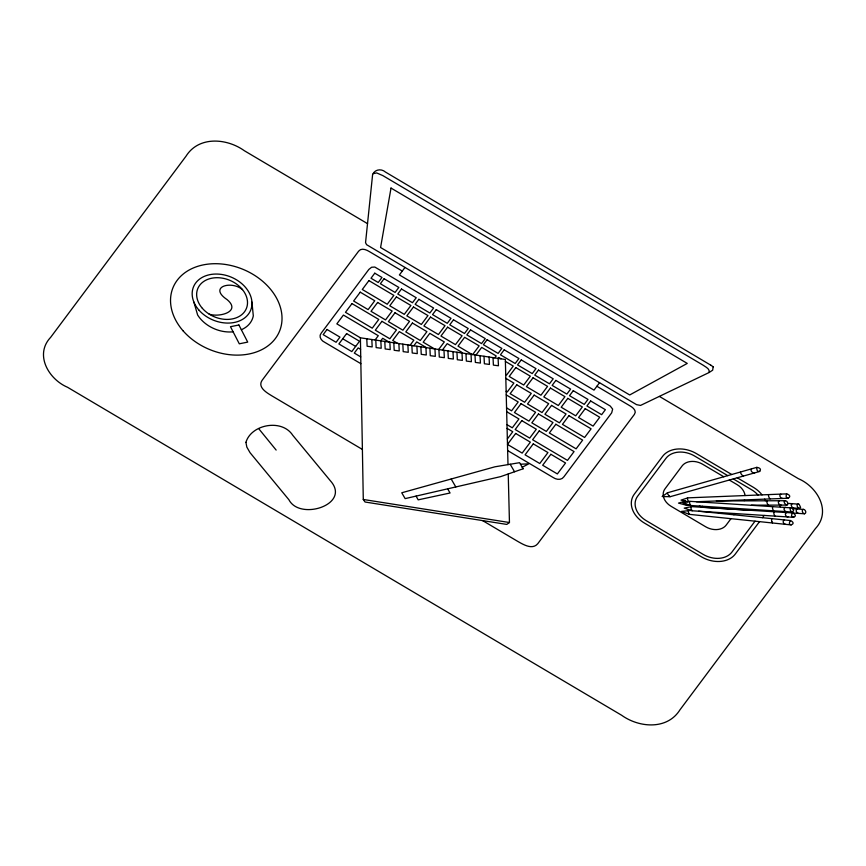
<?xml version="1.0" encoding="UTF-8"?>
<svg xmlns="http://www.w3.org/2000/svg" width="866" height="866" viewBox="0 0 866 866"><rect width="100%" height="100%" fill="white"/><g stroke="black" fill="none" stroke-linecap="round" stroke-linejoin="round"><path stroke-width="1.3" d="M713.151 366.881L712.675 370.183L708.973 372.586L640.526 405.429L636.553 404.649L366.599 244.688L365.549 242.664L372.618 174.477C374.946 169.216 381.419 168.469 385.5 172.074L710.867 365.225M685.212 501.089L685.136 502.377M773.619 510.821L773.057 509.847A6.094 4.601 22.2 0 1 772.634 506.707L772.721 506.653M744.23 500.667L744.554 499.899M709.07 372.445C710.239 368.84 705.314 366.816 702.932 365.073L382.859 175.614L376.688 172.929L373.235 173.644M764.137 515.422L762.47 517.695M404.963 267.486L399.399 274.923L594.011 390.122L599.564 382.675M375.075 340.002L378.29 335.694L343.423 315.062L336.842 323.862L360.397 337.805L505.343 359.466L507.996 464.62M380.769 340.847L382.685 338.292L389.094 342.092M410.083 345.231L413.84 340.197L399.334 331.613L392.709 340.468L397.591 343.369M413.818 345.794L416.719 341.908L426.483 347.677M438.661 349.496L444.312 341.929L429.807 333.334L423.182 342.2L434.451 348.868M442.396 350.059L447.192 343.629L461.708 352.224L461.221 352.873M472.652 354.573L479.158 345.88L464.641 337.285L458.017 346.151L472.122 354.497M475.954 355.071L481.702 347.385L496.207 355.969L494.789 357.885M507.346 438.975L512.759 431.733L507.086 428.367M730.98 518.68L726.184 525.088A15.642 11.799 22.2 0 1 705.671 526.777L671.172 506.35A15.642 11.799 22.2 0 1 663.421 496.554M733.881 514.794L734.823 513.527M755.033 521.17L731.943 552.064A21.888 16.519 22.2 0 1 703.246 554.424L646.285 520.704A21.888 16.519 22.2 0 1 637.625 496.229L665.922 458.374A21.888 16.519 22.2 0 1 694.619 456.025L727.765 475.64M759.525 521.635L735.299 554.045A25.818 19.485 22.2 0 1 701.438 556.827L644.488 523.107A25.818 19.485 22.2 0 1 634.269 494.248L662.566 456.393A25.818 19.485 22.2 0 1 696.426 453.611L731.727 474.503M754.719 472.814C753.106 473.594 749.707 470.833 751.504 468.874M508.234 473.973L509.457 522.523L506.783 524.417L365.041 502.009L363.287 499.476L360.397 337.805M522.241 467.25L528.704 463.862L520.466 464.198M756.797 467.369C756.289 475.899 765.198 468.56 756.852 467.348L667.632 492.743L662.154 496.521L670.1 496.716L759.839 471.418M782.853 498.394C781.284 499.054 778.242 495.514 780.829 494.107M781.132 505.084C779.779 505.668 776.64 502.074 779.389 500.743M685.32 501.133L678.511 503.103L686.5 505.257L690.029 505.257M793.678 508.017L690.105 501.338L682.873 502.843L690.743 505.495L792.433 512.033L793.613 510.713L792.314 507.909L799.556 508.429L800.606 507.368L799.069 504.174L787.833 503.384L786.999 501.479L785.657 500.721L716.355 500.981M786.653 511.633C785.029 512.131 782.431 508.418 785.267 507.26M798.744 513.376C797.445 513.993 794.447 510.128 797.402 509.002M787.995 516.915C786.317 517.338 783.784 513.679 786.609 512.553M785.624 524.309C784.109 524.893 781.522 520.921 784.488 519.936M786.696 493.88C783.611 501.75 794.793 496.564 786.761 493.869L687.821 497.853L681.044 500.126L688.026 501.771M785.354 500.721C781.5 501.219 788.103 508.147 787.854 503.352M792.271 503.655L791.091 504.943L792.379 507.779M791.308 507.638C789.305 507.303 789.976 512.012 792.433 512.033M793.224 513.051L804.568 513.776C807.231 512.834 805.044 509.295 803.54 509.381L792.975 508.732M696.481 501.739L788.493 498.231M790.496 520.553C785.722 527.459 798.181 524.385 790.561 520.553L698.656 511.2M792.65 512.932C787.93 519.578 800.53 517.045 792.715 512.932L691.458 506.621L684.216 508.125L692.086 510.778L793.776 517.327M798.333 504.034C796.287 503.687 796.969 508.385 799.437 508.429M803.475 509.381C801.429 509.046 802.122 513.755 804.568 513.776M751.417 505.159L786.891 505.095M699.349 506.047L702.878 507.238L751.72 510.377M691.046 510.431L681.488 511.405L689.271 514.35L791.427 524.948M209.139 314.098C218.708 317.638 241.809 311.901 227.098 299.614C207.992 286.852 231.428 280.173 242.491 289.645M363.287 499.476L509.457 522.523M367.541 223.655L244.331 150.716C226.903 138.203 198.801 135.81 186.049 156.161L50.65 337.339C34.196 354.746 48.756 379.297 67.537 387.275L621.669 715.284C639.097 727.797 667.199 730.19 679.951 709.839L815.35 528.661C831.804 511.254 817.244 486.703 798.463 478.725L659.459 396.444M402.289 271.069L369.349 251.573C366.286 249.679 361.328 247.579 358.632 251.162L262.008 380.455C257.386 387.427 267.031 392.893 272.011 395.935L362.389 449.432M596.89 386.258L629.831 405.753C632.721 407.323 637.127 410.787 634.399 414.392L537.775 543.686C532.428 550.105 523.486 544.638 517.868 541.466L482.6 520.596M737.258 477.783L753.388 487.331A25.818 19.485 22.2 0 1 762.015 494.865M733.285 478.898L751.58 489.734A21.888 16.519 22.2 0 1 757.999 495.027M723.792 476.765L702.629 464.241A15.642 11.799 22.2 0 0 682.116 465.919L664.98 488.857A15.642 11.799 22.2 0 0 663.28 495.753M729.302 480.024L737.139 484.668A15.642 11.799 22.2 0 1 745.063 495.547M501.013 358.816L498.762 357.485L498.091 358.372L498.448 365.766L493.393 365.116L493.035 357.626M505.398 361.414L513.267 366.069L506.653 374.935L505.722 374.383M505.82 378.334L513.884 383.108L507.26 391.962L506.145 391.313M506.242 394.896L518.193 401.965L511.568 410.83L506.567 407.864M506.664 411.686L518.929 418.949L512.304 427.804L506.989 424.665M342.741 338.768L355.655 346.422M360.602 349.344L358.167 347.905L354.302 353.079L360.743 356.889M360.862 363.688L324.577 342.211C321.254 340.749 318.331 336.365 321.232 333.129L368.851 269.434L371.611 267.237L374.816 267.053L610.216 406.024L612.652 409.098L611.688 412.822L563.918 476.776C561.504 480.446 556.383 479.742 553.212 477.545L507.638 450.569M743.234 476.094L742.259 475.25A6.073 4.59 22.2 0 1 740.462 472.197M670.057 496.673L669.169 495.904M770.058 498.881L769.398 497.993A6.073 4.59 22.2 0 1 768.532 494.757M259.075 429.114L276.146 450.071M686.478 505.224L685.558 503.741M768.283 505.084L767.687 504.218A6.073 4.59 22.2 0 1 766.962 500.938M688.719 501.576L688.08 500.58A5.781 4.362 22.2 0 1 687.528 497.853M702.878 507.238L702.326 506.264M774.929 516.071L774.42 515.183A6.073 4.59 22.2 0 1 774.009 511.914M690.743 505.495L690.105 504.358A6.019 4.546 22.2 0 1 689.769 501.382M692.086 510.778L691.501 509.76M785.7 512.488L785.213 511.622M780.45 506.967L779.649 505.181M772.494 522.945L771.996 521.949M689.239 514.296L688.784 513.397M510.182 464.252L514.556 471.764M451.175 479.006L455.808 486.952M447.646 488.835L450.071 492.992L418.17 499.855L416.102 496.099M764.646 499.141L765.36 500.797M193.843 301.974L197.632 315.007A30.873 23.295 22.2 0 0 233.106 331.808M251.941 302.115L253.305 315.852A30.873 23.295 22.2 0 1 241.343 329.73M489.074 357.03L489.431 364.424L484.375 363.763L484.018 356.272M480.056 355.688L480.413 363.07L475.358 362.421L475.001 354.93M471.039 354.335L471.385 361.728L466.341 361.068L465.984 353.577M462.011 352.992L462.368 360.375L457.313 359.726L456.956 352.235M452.994 351.639L453.351 359.033L448.296 358.383L447.939 350.882M443.977 350.297L444.334 357.68L439.279 357.03L438.921 349.539M434.959 348.944L435.317 356.337L430.261 355.688L429.904 348.186M425.942 347.602L426.288 354.984L421.244 354.335L420.887 346.844M416.914 346.248L417.271 353.642L412.227 352.992L411.87 345.502M407.897 344.906L408.254 352.289L403.199 351.639L402.842 344.148M398.88 343.553L399.237 350.947L394.182 350.297L393.824 342.806M389.862 342.211L390.22 349.604L385.164 348.944L384.807 341.453M380.845 340.858L381.202 348.251L376.147 347.602L375.79 340.111M371.828 339.515L372.174 346.909L367.13 346.248L366.773 338.758M688.773 513.3A6.073 4.59 22.2 0 1 688.557 510.161M691.533 509.749A6.073 4.59 22.2 0 1 691.133 506.588M772.028 521.949A6.073 4.59 22.2 0 1 771.812 518.799M669.158 495.85A6.073 4.59 22.2 0 1 667.34 492.808M710.856 365.236A18.597 14.029 22.2 0 1 713.173 366.859M245.922 442.364L246.853 447.137L250.047 452.68L288.93 499.769C299.95 521.18 351.466 504.304 330.422 480.836L292.762 435.295C281.894 418.462 251.194 424.329 245.922 442.364M391.021 188.063L380.585 247.503L629.712 394.961L687.258 363.417L391.021 188.063M327.023 329.47L323.159 334.644L336.084 342.286L339.948 337.112L327.023 329.47M360.245 292.167L353.62 301.022L368.137 309.617L374.751 300.751L360.245 292.167M368.916 280.616L362.291 289.482L387.232 304.247L393.857 295.382L368.916 280.616M351.986 303.587L345.469 312.312L372.261 328.171L378.778 319.446L351.986 303.587M374.772 273.191L371.005 278.235L378.225 282.511L381.993 277.466L374.772 273.191M384.103 278.722L380.369 283.712L395.091 292.427L398.825 287.436L384.103 278.722M346.606 333.594L338.877 343.943L351.791 351.596L359.52 341.247L346.606 333.594M377.63 302.461L371.016 311.316L385.522 319.911L392.146 311.046L377.63 302.461M401.499 289.017L397.765 294.007L412.487 302.721L416.221 297.731L401.499 289.017M396.401 296.897L389.776 305.752L404.292 314.347L410.917 305.481L396.401 296.897M381.938 321.318L375.314 330.184L389.83 338.768L396.455 329.903L381.938 321.318M395.026 312.756L388.401 321.611L402.917 330.206L409.531 321.34L395.026 312.756M418.884 299.311L415.15 304.302L429.872 313.016L433.606 308.025L418.884 299.311M413.461 306.997L406.836 315.852L421.352 324.447L427.977 315.581L413.461 306.997M412.411 323.04L405.797 331.905L420.302 340.5L426.927 331.635L412.411 323.04M430.521 317.086L423.896 325.952L438.413 334.547L445.037 325.681L430.521 317.086M436.28 309.606L432.545 314.596L447.267 323.31L451.002 318.32L436.28 309.606M447.581 327.186L440.956 336.051L455.473 344.636L462.098 335.781L447.581 327.186M453.503 319.792L449.768 324.793L464.49 333.507L468.225 328.506L453.503 319.792M470.563 329.892L466.828 334.882L481.55 343.596L485.285 338.606L470.563 329.892M487.136 339.71L483.401 344.7L498.123 353.415L501.858 348.424L487.136 339.71M504.196 349.799L500.461 354.8L515.183 363.514L518.918 358.513L504.196 349.799M521.256 359.899L517.522 364.889L532.244 373.603L535.978 368.613L521.256 359.899M515.822 367.585L509.197 376.439L523.714 385.034L530.328 376.169L515.822 367.585M516.764 384.807L510.139 393.673L524.644 402.257L531.269 393.402L516.764 384.807M538.479 370.096L534.744 375.086L549.466 383.8L553.201 378.81L538.479 370.096M533.045 377.771L526.42 386.637L540.936 395.232L547.561 386.366L533.045 377.771M521.061 403.664L514.447 412.53L528.953 421.125L535.578 412.259L521.061 403.664M534.149 395.102L527.524 403.967L542.04 412.552L548.665 403.697L534.149 395.102M521.808 420.649L515.183 429.514L529.7 438.099L536.314 429.244L521.808 420.649M515.671 433.455L507.487 444.41L522.176 453.102L530.36 442.147L515.671 433.455M555.875 380.39L552.14 385.381L566.862 394.095L570.597 389.105L555.875 380.39M550.44 388.065L543.816 396.931L558.321 405.526L564.946 396.66L550.44 388.065M538.457 413.959L531.832 422.825L546.349 431.42L552.973 422.554L538.457 413.959M551.545 405.396L544.92 414.262L559.425 422.846L566.05 413.991L551.545 405.396M539.193 430.943L532.612 439.744L567.49 460.387L574.071 451.587L539.193 430.943M533.272 443.868L525.077 454.823L539.767 463.516L547.951 452.561L533.272 443.868M573.26 390.685L569.525 395.675L584.247 404.39L587.982 399.399L573.26 390.685M567.825 398.36L561.2 407.226L575.717 415.821L582.342 406.955L567.825 398.36M555.853 424.253L549.325 432.978L576.117 448.837L582.634 440.112L555.853 424.253M568.93 415.691L562.456 424.362L584.615 437.482L591.088 428.811L568.93 415.691M550.863 454.282L542.679 465.248L557.368 473.94L565.552 462.985L550.863 454.282M590.655 400.98L586.921 405.97L601.643 414.684L605.377 409.694L590.655 400.98M585.221 408.655L578.596 417.52L593.102 426.104L599.727 417.25L585.221 408.655M523.118 468.777L500.635 476.625L405.147 498.621L401.748 492.776L494.919 466.806L519.578 462.682L523.118 468.777M238.897 324.988L230.475 326.699L239.297 343.813L247.719 342.102L238.897 324.988M198.92 310.071A30.873 23.295 22.2 0 0 250.047 311.554A30.873 23.295 22.2 0 0 217.247 274.057A30.873 23.295 22.2 0 0 198.92 310.071M202.384 308.35A26.261 19.821 22.2 0 0 245.868 309.617A26.261 19.821 22.2 0 0 217.972 277.715A26.261 19.821 22.2 0 0 202.384 308.35M183.127 330.877A57.546 43.43 22.2 0 0 278.419 333.637A57.546 43.43 22.2 0 0 217.279 263.729A57.546 43.43 22.2 0 0 183.127 330.877"/></g></svg>
